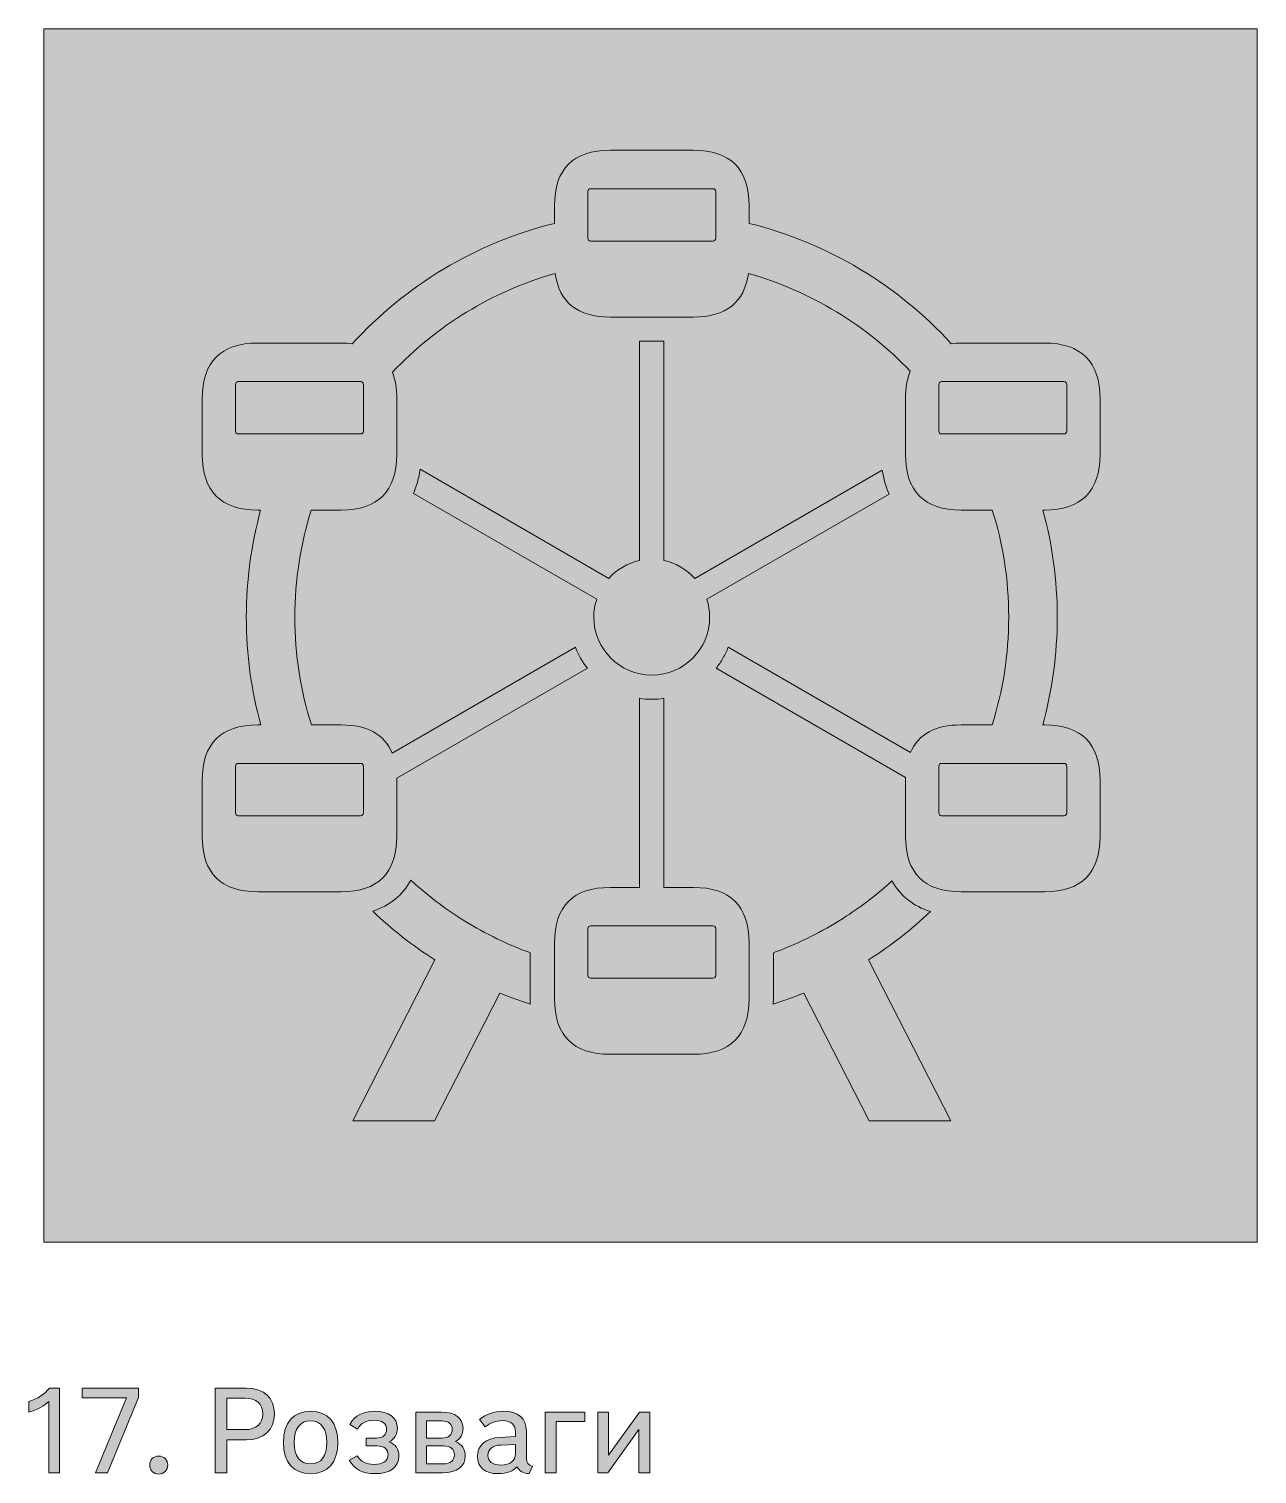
# Model space of a CAD drawing. Header units: millimetres. Extents: x -1334 to 1514, y -1037 to 10.
# Drawn here: x 692.5 to 793.7, y -109.1 to 10 of the extents above; entities that cross this region are included whole.
import ezdxf

# ---------------------------------------------------------------- set-up
doc = ezdxf.new("R2010")
doc.units = ezdxf.units.MM
doc.header["$MEASUREMENT"] = 0
doc.layers.add('bg', color=7, linetype='Continuous', lineweight=0)
doc.layers.add('icons', color=7, linetype='Continuous', lineweight=0)

# ---------------------------------------------------------------- blocks, each defined once
blk = doc.blocks.new('Block_68')
at = {"layer": 'icons', "true_color": 0x231f20, "transparency": 33554687}
h = blk.add_hatch(color=250, dxfattribs=at)
h.dxf.hatch_style = 2
edge = h.paths.add_edge_path()
edge.add_spline(control_points=[(695, -109.01), (695, -109.01), (694.1, -109.01), (694.1, -109.01), (694.1, -109.01), (694.1, -103.13), (694.1, -103.13), (693.81, -103.49), (693.13, -103.85), (692.47, -104.01), (692.47, -104.01), (692.47, -103.14), (692.47, -103.14), (693.15, -102.95), (693.79, -102.53), (694.17, -102.03), (694.17, -102.03), (695, -102.03), (695, -102.03), (695, -102.03), (695, -109.01), (695, -109.01)], knot_values=[0, 0, 0, 0, 1, 1, 1, 2, 2, 2, 3, 3, 3, 4, 4, 4, 5, 5, 5, 6, 6, 6, 7, 7, 7, 7], degree=3, periodic=0)
h = blk.add_hatch(color=250, dxfattribs=at)
h.dxf.hatch_style = 2
edge = h.paths.add_edge_path()
edge.add_spline(control_points=[(698.94, -109.01), (698.94, -109.01), (697.96, -109.01), (697.96, -109.01), (697.96, -109.01), (700.51, -102.83), (700.51, -102.83), (700.51, -102.83), (696.85, -102.83), (696.85, -102.83), (696.85, -102.83), (696.85, -102.03), (696.85, -102.03), (696.85, -102.03), (701.49, -102.03), (701.49, -102.03), (701.49, -102.03), (701.49, -102.81), (701.49, -102.81), (701.49, -102.81), (698.94, -109.01), (698.94, -109.01)], knot_values=[0, 0, 0, 0, 1, 1, 1, 2, 2, 2, 3, 3, 3, 4, 4, 4, 5, 5, 5, 6, 6, 6, 7, 7, 7, 7], degree=3, periodic=0)
h = blk.add_hatch(color=250, dxfattribs=at)
h.dxf.hatch_style = 2
edge = h.paths.add_edge_path()
edge.add_spline(control_points=[(710.26, -102.88), (710.26, -102.88), (708.77, -102.88), (708.77, -102.88), (708.77, -102.88), (708.77, -105.46), (708.77, -105.46), (708.77, -105.46), (710.27, -105.46), (710.27, -105.46), (711.22, -105.46), (711.75, -104.99), (711.75, -104.15), (711.75, -103.33), (711.22, -102.88), (710.26, -102.88)], knot_values=[0, 0, 0, 0, 1, 1, 1, 2, 2, 2, 3, 3, 3, 4, 4, 4, 5, 5, 5, 5], degree=3, periodic=0)
edge = h.paths.add_edge_path()
edge.add_spline(control_points=[(708.77, -109.01), (708.77, -109.01), (707.83, -109.01), (707.83, -109.01), (707.83, -109.01), (707.83, -102.03), (707.83, -102.03), (707.83, -102.03), (710.39, -102.03), (710.39, -102.03), (711.81, -102.03), (712.71, -102.85), (712.71, -104.15), (712.71, -105.47), (711.8, -106.31), (710.39, -106.31), (710.39, -106.31), (708.77, -106.31), (708.77, -106.31), (708.77, -106.31), (708.77, -109.01), (708.77, -109.01)], knot_values=[0, 0, 0, 0, 1, 1, 1, 2, 2, 2, 3, 3, 3, 4, 4, 4, 5, 5, 5, 6, 6, 6, 7, 7, 7, 7], degree=3, periodic=0)
h = blk.add_hatch(color=250, dxfattribs=at)
h.dxf.hatch_style = 2
edge = h.paths.add_edge_path()
edge.add_spline(control_points=[(715.69, -108.28), (716.55, -108.28), (717.03, -107.66), (717.03, -106.52), (717.03, -105.36), (716.55, -104.74), (715.69, -104.74), (714.82, -104.74), (714.34, -105.36), (714.34, -106.52), (714.34, -107.66), (714.82, -108.28), (715.69, -108.28)], knot_values=[0, 0, 0, 0, 1, 1, 1, 2, 2, 2, 3, 3, 3, 4, 4, 4, 4], degree=3, periodic=0)
edge = h.paths.add_edge_path()
edge.add_spline(control_points=[(715.69, -109.09), (714.26, -109.09), (713.45, -108.15), (713.45, -106.52), (713.45, -104.88), (714.26, -103.95), (715.69, -103.95), (717.11, -103.95), (717.93, -104.88), (717.93, -106.52), (717.93, -108.15), (717.11, -109.09), (715.69, -109.09)], knot_values=[0, 0, 0, 0, 1, 1, 1, 2, 2, 2, 3, 3, 3, 4, 4, 4, 4], degree=3, periodic=0)
h = blk.add_hatch(color=250, dxfattribs=at)
h.dxf.hatch_style = 2
edge = h.paths.add_edge_path()
edge.add_spline(control_points=[(719.56, -105.41), (719.56, -105.41), (718.92, -105.03), (718.92, -105.03), (719.35, -104.29), (720, -103.95), (720.98, -103.95), (722.15, -103.95), (722.84, -104.45), (722.84, -105.34), (722.84, -105.86), (722.6, -106.25), (722.16, -106.46), (722.68, -106.67), (722.97, -107.07), (722.97, -107.64), (722.97, -108.56), (722.23, -109.09), (720.98, -109.09), (719.96, -109.09), (719.3, -108.74), (718.88, -107.99), (718.88, -107.99), (719.52, -107.62), (719.52, -107.62), (719.8, -108.1), (720.25, -108.33), (720.92, -108.33), (721.66, -108.33), (722.08, -108.04), (722.08, -107.53), (722.08, -107.08), (721.75, -106.8), (721.18, -106.8), (721.18, -106.8), (720.28, -106.8), (720.28, -106.8), (720.28, -106.8), (720.28, -106.16), (720.28, -106.16), (720.28, -106.16), (721.11, -106.16), (721.11, -106.16), (721.64, -106.16), (721.95, -105.89), (721.95, -105.45), (721.95, -104.96), (721.58, -104.69), (720.9, -104.69), (720.27, -104.69), (719.84, -104.92), (719.56, -105.41)], knot_values=[0, 0, 0, 0, 1, 1, 1, 2, 2, 2, 3, 3, 3, 4, 4, 4, 5, 5, 5, 6, 6, 6, 7, 7, 7, 8, 8, 8, 9, 9, 9, 10, 10, 10, 11, 11, 11, 12, 12, 12, 13, 13, 13, 14, 14, 14, 15, 15, 15, 16, 16, 16, 17, 17, 17, 17], degree=3, periodic=0)
h = blk.add_hatch(color=250, dxfattribs=at)
h.dxf.hatch_style = 2
edge = h.paths.add_edge_path()
edge.add_spline(control_points=[(726.63, -108.28), (727.21, -108.28), (727.54, -108.01), (727.54, -107.53), (727.54, -107.07), (727.21, -106.8), (726.63, -106.8), (726.63, -106.8), (725.24, -106.8), (725.24, -106.8), (725.24, -106.8), (725.24, -108.28), (725.24, -108.28), (725.24, -108.28), (726.63, -108.28), (726.63, -108.28)], knot_values=[0, 0, 0, 0, 1, 1, 1, 2, 2, 2, 3, 3, 3, 4, 4, 4, 5, 5, 5, 5], degree=3, periodic=0)
edge = h.paths.add_edge_path()
edge.add_spline(control_points=[(726.52, -106.16), (727.05, -106.16), (727.36, -105.89), (727.36, -105.44), (727.36, -105.01), (727.05, -104.74), (726.52, -104.74), (726.52, -104.74), (725.24, -104.74), (725.24, -104.74), (725.24, -104.74), (725.24, -106.16), (725.24, -106.16), (725.24, -106.16), (726.52, -106.16), (726.52, -106.16)], knot_values=[0, 0, 0, 0, 1, 1, 1, 2, 2, 2, 3, 3, 3, 4, 4, 4, 5, 5, 5, 5], degree=3, periodic=0)
edge = h.paths.add_edge_path()
edge.add_spline(control_points=[(728.25, -105.35), (728.25, -105.85), (728.03, -106.23), (727.64, -106.45), (728.15, -106.67), (728.43, -107.07), (728.43, -107.63), (728.43, -108.51), (727.77, -109.01), (726.58, -109.01), (726.58, -109.01), (724.35, -109.01), (724.35, -109.01), (724.35, -109.01), (724.35, -104.02), (724.35, -104.02), (724.35, -104.02), (726.49, -104.02), (726.49, -104.02), (727.62, -104.02), (728.25, -104.51), (728.25, -105.35)], knot_values=[0, 0, 0, 0, 1, 1, 1, 2, 2, 2, 3, 3, 3, 4, 4, 4, 5, 5, 5, 6, 6, 6, 7, 7, 7, 7], degree=3, periodic=0)
h = blk.add_hatch(color=250, dxfattribs=at)
h.dxf.hatch_style = 2
edge = h.paths.add_edge_path()
edge.add_spline(control_points=[(731.37, -106.73), (730.69, -106.76), (730.3, -107.08), (730.3, -107.59), (730.3, -108.1), (730.67, -108.38), (731.37, -108.38), (732.13, -108.38), (732.57, -108.05), (732.57, -107.44), (732.57, -107.44), (732.57, -106.68), (732.57, -106.68), (732.57, -106.68), (731.37, -106.73), (731.37, -106.73)], knot_values=[0, 0, 0, 0, 1, 1, 1, 2, 2, 2, 3, 3, 3, 4, 4, 4, 5, 5, 5, 5], degree=3, periodic=0)
edge = h.paths.add_edge_path()
edge.add_spline(control_points=[(729.62, -104.63), (730.16, -104.18), (730.8, -103.95), (731.58, -103.95), (732.81, -103.95), (733.47, -104.52), (733.47, -105.59), (733.47, -105.59), (733.47, -107.75), (733.47, -107.75), (733.47, -108.16), (733.65, -108.42), (733.98, -108.48), (733.98, -108.48), (733.71, -109.08), (733.71, -109.08), (733.23, -109.08), (732.88, -108.88), (732.7, -108.52), (732.43, -108.87), (731.85, -109.09), (731.16, -109.09), (730.06, -109.09), (729.44, -108.56), (729.44, -107.68), (729.44, -106.74), (730.13, -106.16), (731.29, -106.1), (731.29, -106.1), (732.57, -106.03), (732.57, -106.03), (732.57, -106.03), (732.57, -105.62), (732.57, -105.62), (732.57, -105.05), (732.19, -104.72), (731.5, -104.72), (730.97, -104.72), (730.48, -104.9), (730.09, -105.24), (730.09, -105.24), (729.62, -104.63), (729.62, -104.63)], knot_values=[0, 0, 0, 0, 1, 1, 1, 2, 2, 2, 3, 3, 3, 4, 4, 4, 5, 5, 5, 6, 6, 6, 7, 7, 7, 8, 8, 8, 9, 9, 9, 10, 10, 10, 11, 11, 11, 12, 12, 12, 13, 13, 13, 14, 14, 14, 14], degree=3, periodic=0)
h = blk.add_hatch(color=250, dxfattribs=at)
h.dxf.hatch_style = 2
edge = h.paths.add_edge_path()
edge.add_spline(control_points=[(735.03, -104.02), (735.03, -104.02), (738.28, -104.02), (738.28, -104.02), (738.28, -104.02), (738.28, -104.79), (738.28, -104.79), (738.28, -104.79), (735.93, -104.79), (735.93, -104.79), (735.93, -104.79), (735.93, -109.01), (735.93, -109.01), (735.93, -109.01), (735.03, -109.01), (735.03, -109.01), (735.03, -109.01), (735.03, -104.02), (735.03, -104.02)], knot_values=[0, 0, 0, 0, 1, 1, 1, 2, 2, 2, 3, 3, 3, 4, 4, 4, 5, 5, 5, 6, 6, 6, 6], degree=3, periodic=0)
h = blk.add_hatch(color=250, dxfattribs=at)
h.dxf.hatch_style = 2
edge = h.paths.add_edge_path()
edge.add_spline(control_points=[(742.79, -104.02), (742.79, -104.02), (743.64, -104.02), (743.64, -104.02), (743.64, -104.02), (743.64, -109.01), (743.64, -109.01), (743.64, -109.01), (742.74, -109.01), (742.74, -109.01), (742.74, -109.01), (742.74, -105.46), (742.74, -105.46), (742.74, -105.46), (740.2, -109.01), (740.2, -109.01), (740.2, -109.01), (739.36, -109.01), (739.36, -109.01), (739.36, -109.01), (739.36, -104.02), (739.36, -104.02), (739.36, -104.02), (740.25, -104.02), (740.25, -104.02), (740.25, -104.02), (740.25, -107.56), (740.25, -107.56), (740.25, -107.56), (742.79, -104.02), (742.79, -104.02)], knot_values=[0, 0, 0, 0, 1, 1, 1, 2, 2, 2, 3, 3, 3, 4, 4, 4, 5, 5, 5, 6, 6, 6, 7, 7, 7, 8, 8, 8, 9, 9, 9, 10, 10, 10, 10], degree=3, periodic=0)
h = blk.add_hatch(color=250, dxfattribs=at)
h.dxf.hatch_style = 2
edge = h.paths.add_edge_path()
edge.add_spline(control_points=[(703.17, -107.64), (703.6, -107.64), (703.91, -107.95), (703.91, -108.38), (703.91, -108.81), (703.6, -109.13), (703.17, -109.13), (702.73, -109.13), (702.43, -108.81), (702.43, -108.38), (702.43, -107.95), (702.73, -107.64), (703.17, -107.64)], knot_values=[0, 0, 0, 0, 1, 1, 1, 2, 2, 2, 3, 3, 3, 4, 4, 4, 4], degree=3, periodic=0)
at = {"layer": 'icons'}
for points, knots in [([(695, -109.01), (695, -109.01), (694.1, -109.01), (694.1, -109.01), (694.1, -109.01), (694.1, -103.13), (694.1, -103.13), (693.81, -103.49), (693.13, -103.85), (692.47, -104.01), (692.47, -104.01), (692.47, -103.14), (692.47, -103.14), (693.15, -102.95), (693.79, -102.53), (694.17, -102.03), (694.17, -102.03), (695, -102.03), (695, -102.03), (695, -102.03), (695, -109.01), (695, -109.01)], [0, 0, 0, 0, 1, 1, 1, 2, 2, 2, 3, 3, 3, 4, 4, 4, 5, 5, 5, 6, 6, 6, 7, 7, 7, 7]), ([(698.94, -109.01), (698.94, -109.01), (697.96, -109.01), (697.96, -109.01), (697.96, -109.01), (700.51, -102.83), (700.51, -102.83), (700.51, -102.83), (696.85, -102.83), (696.85, -102.83), (696.85, -102.83), (696.85, -102.03), (696.85, -102.03), (696.85, -102.03), (701.49, -102.03), (701.49, -102.03), (701.49, -102.03), (701.49, -102.81), (701.49, -102.81), (701.49, -102.81), (698.94, -109.01), (698.94, -109.01)], [0, 0, 0, 0, 1, 1, 1, 2, 2, 2, 3, 3, 3, 4, 4, 4, 5, 5, 5, 6, 6, 6, 7, 7, 7, 7]), ([(708.77, -109.01), (708.77, -109.01), (707.83, -109.01), (707.83, -109.01), (707.83, -109.01), (707.83, -102.03), (707.83, -102.03), (707.83, -102.03), (710.39, -102.03), (710.39, -102.03), (711.81, -102.03), (712.71, -102.85), (712.71, -104.15), (712.71, -105.47), (711.8, -106.31), (710.39, -106.31), (710.39, -106.31), (708.77, -106.31), (708.77, -106.31), (708.77, -106.31), (708.77, -109.01), (708.77, -109.01)], [0, 0, 0, 0, 1, 1, 1, 2, 2, 2, 3, 3, 3, 4, 4, 4, 5, 5, 5, 6, 6, 6, 7, 7, 7, 7]), ([(710.26, -102.88), (710.26, -102.88), (708.77, -102.88), (708.77, -102.88), (708.77, -102.88), (708.77, -105.46), (708.77, -105.46), (708.77, -105.46), (710.27, -105.46), (710.27, -105.46), (711.22, -105.46), (711.75, -104.99), (711.75, -104.15), (711.75, -103.33), (711.22, -102.88), (710.26, -102.88)], [0, 0, 0, 0, 1, 1, 1, 2, 2, 2, 3, 3, 3, 4, 4, 4, 5, 5, 5, 5]), ([(715.69, -109.09), (714.26, -109.09), (713.45, -108.15), (713.45, -106.52), (713.45, -104.88), (714.26, -103.95), (715.69, -103.95), (717.11, -103.95), (717.93, -104.88), (717.93, -106.52), (717.93, -108.15), (717.11, -109.09), (715.69, -109.09)], [0, 0, 0, 0, 1, 1, 1, 2, 2, 2, 3, 3, 3, 4, 4, 4, 4]), ([(715.69, -108.28), (716.55, -108.28), (717.03, -107.66), (717.03, -106.52), (717.03, -105.36), (716.55, -104.74), (715.69, -104.74), (714.82, -104.74), (714.34, -105.36), (714.34, -106.52), (714.34, -107.66), (714.82, -108.28), (715.69, -108.28)], [0, 0, 0, 0, 1, 1, 1, 2, 2, 2, 3, 3, 3, 4, 4, 4, 4]), ([(719.56, -105.41), (719.56, -105.41), (718.92, -105.03), (718.92, -105.03), (719.35, -104.29), (720, -103.95), (720.98, -103.95), (722.15, -103.95), (722.84, -104.45), (722.84, -105.34), (722.84, -105.86), (722.6, -106.25), (722.16, -106.46), (722.68, -106.67), (722.97, -107.07), (722.97, -107.64), (722.97, -108.56), (722.23, -109.09), (720.98, -109.09), (719.96, -109.09), (719.3, -108.74), (718.88, -107.99), (718.88, -107.99), (719.52, -107.62), (719.52, -107.62), (719.8, -108.1), (720.25, -108.33), (720.92, -108.33), (721.66, -108.33), (722.08, -108.04), (722.08, -107.53), (722.08, -107.08), (721.75, -106.8), (721.18, -106.8), (721.18, -106.8), (720.28, -106.8), (720.28, -106.8), (720.28, -106.8), (720.28, -106.16), (720.28, -106.16), (720.28, -106.16), (721.11, -106.16), (721.11, -106.16), (721.64, -106.16), (721.95, -105.89), (721.95, -105.45), (721.95, -104.96), (721.58, -104.69), (720.9, -104.69), (720.27, -104.69), (719.84, -104.92), (719.56, -105.41)], [0, 0, 0, 0, 1, 1, 1, 2, 2, 2, 3, 3, 3, 4, 4, 4, 5, 5, 5, 6, 6, 6, 7, 7, 7, 8, 8, 8, 9, 9, 9, 10, 10, 10, 11, 11, 11, 12, 12, 12, 13, 13, 13, 14, 14, 14, 15, 15, 15, 16, 16, 16, 17, 17, 17, 17]), ([(728.25, -105.35), (728.25, -105.85), (728.03, -106.23), (727.64, -106.45), (728.15, -106.67), (728.43, -107.07), (728.43, -107.63), (728.43, -108.51), (727.77, -109.01), (726.58, -109.01), (726.58, -109.01), (724.35, -109.01), (724.35, -109.01), (724.35, -109.01), (724.35, -104.02), (724.35, -104.02), (724.35, -104.02), (726.49, -104.02), (726.49, -104.02), (727.62, -104.02), (728.25, -104.51), (728.25, -105.35)], [0, 0, 0, 0, 1, 1, 1, 2, 2, 2, 3, 3, 3, 4, 4, 4, 5, 5, 5, 6, 6, 6, 7, 7, 7, 7]), ([(726.52, -106.16), (727.05, -106.16), (727.36, -105.89), (727.36, -105.44), (727.36, -105.01), (727.05, -104.74), (726.52, -104.74), (726.52, -104.74), (725.24, -104.74), (725.24, -104.74), (725.24, -104.74), (725.24, -106.16), (725.24, -106.16), (725.24, -106.16), (726.52, -106.16), (726.52, -106.16)], [0, 0, 0, 0, 1, 1, 1, 2, 2, 2, 3, 3, 3, 4, 4, 4, 5, 5, 5, 5]), ([(729.62, -104.63), (730.16, -104.18), (730.8, -103.95), (731.58, -103.95), (732.81, -103.95), (733.47, -104.52), (733.47, -105.59), (733.47, -105.59), (733.47, -107.75), (733.47, -107.75), (733.47, -108.16), (733.65, -108.42), (733.98, -108.48), (733.98, -108.48), (733.71, -109.08), (733.71, -109.08), (733.23, -109.08), (732.88, -108.88), (732.7, -108.52), (732.43, -108.87), (731.85, -109.09), (731.16, -109.09), (730.06, -109.09), (729.44, -108.56), (729.44, -107.68), (729.44, -106.74), (730.13, -106.16), (731.29, -106.1), (731.29, -106.1), (732.57, -106.03), (732.57, -106.03), (732.57, -106.03), (732.57, -105.62), (732.57, -105.62), (732.57, -105.05), (732.19, -104.72), (731.5, -104.72), (730.97, -104.72), (730.48, -104.9), (730.09, -105.24), (730.09, -105.24), (729.62, -104.63), (729.62, -104.63)], [0, 0, 0, 0, 1, 1, 1, 2, 2, 2, 3, 3, 3, 4, 4, 4, 5, 5, 5, 6, 6, 6, 7, 7, 7, 8, 8, 8, 9, 9, 9, 10, 10, 10, 11, 11, 11, 12, 12, 12, 13, 13, 13, 14, 14, 14, 14]), ([(735.03, -104.02), (735.03, -104.02), (738.28, -104.02), (738.28, -104.02), (738.28, -104.02), (738.28, -104.79), (738.28, -104.79), (738.28, -104.79), (735.93, -104.79), (735.93, -104.79), (735.93, -104.79), (735.93, -109.01), (735.93, -109.01), (735.93, -109.01), (735.03, -109.01), (735.03, -109.01), (735.03, -109.01), (735.03, -104.02), (735.03, -104.02)], [0, 0, 0, 0, 1, 1, 1, 2, 2, 2, 3, 3, 3, 4, 4, 4, 5, 5, 5, 6, 6, 6, 6]), ([(742.79, -104.02), (742.79, -104.02), (743.64, -104.02), (743.64, -104.02), (743.64, -104.02), (743.64, -109.01), (743.64, -109.01), (743.64, -109.01), (742.74, -109.01), (742.74, -109.01), (742.74, -109.01), (742.74, -105.46), (742.74, -105.46), (742.74, -105.46), (740.2, -109.01), (740.2, -109.01), (740.2, -109.01), (739.36, -109.01), (739.36, -109.01), (739.36, -109.01), (739.36, -104.02), (739.36, -104.02), (739.36, -104.02), (740.25, -104.02), (740.25, -104.02), (740.25, -104.02), (740.25, -107.56), (740.25, -107.56), (740.25, -107.56), (742.79, -104.02), (742.79, -104.02)], [0, 0, 0, 0, 1, 1, 1, 2, 2, 2, 3, 3, 3, 4, 4, 4, 5, 5, 5, 6, 6, 6, 7, 7, 7, 8, 8, 8, 9, 9, 9, 10, 10, 10, 10]), ([(726.63, -108.28), (727.21, -108.28), (727.54, -108.01), (727.54, -107.53), (727.54, -107.07), (727.21, -106.8), (726.63, -106.8), (726.63, -106.8), (725.24, -106.8), (725.24, -106.8), (725.24, -106.8), (725.24, -108.28), (725.24, -108.28), (725.24, -108.28), (726.63, -108.28), (726.63, -108.28)], [0, 0, 0, 0, 1, 1, 1, 2, 2, 2, 3, 3, 3, 4, 4, 4, 5, 5, 5, 5]), ([(731.37, -106.73), (730.69, -106.76), (730.3, -107.08), (730.3, -107.59), (730.3, -108.1), (730.67, -108.38), (731.37, -108.38), (732.13, -108.38), (732.57, -108.05), (732.57, -107.44), (732.57, -107.44), (732.57, -106.68), (732.57, -106.68), (732.57, -106.68), (731.37, -106.73), (731.37, -106.73)], [0, 0, 0, 0, 1, 1, 1, 2, 2, 2, 3, 3, 3, 4, 4, 4, 5, 5, 5, 5]), ([(703.17, -107.64), (703.6, -107.64), (703.91, -107.95), (703.91, -108.38), (703.91, -108.81), (703.6, -109.13), (703.17, -109.13), (702.73, -109.13), (702.43, -108.81), (702.43, -108.38), (702.43, -107.95), (702.73, -107.64), (703.17, -107.64)], [0, 0, 0, 0, 1, 1, 1, 2, 2, 2, 3, 3, 3, 4, 4, 4, 4])]:
    blk.add_open_spline(points, degree=3, knots=knots, dxfattribs=at)
blk = doc.blocks.new('Block_162')
at = {"layer": 'icons'}
for points, knots in [([(780.76, -25.07), (780.76, -25.07), (780.76, -20.49), (780.76, -20.49), (780.76, -17.45), (779.22, -15.9), (776.18, -15.9), (776.18, -15.9), (769.3, -15.9), (769.3, -15.9), (769.02, -15.9), (768.75, -15.92), (768.49, -15.95), (764.11, -11.15), (758.35, -7.64), (751.83, -6.03), (751.83, -6.03), (751.83, -4.58), (751.83, -4.58), (751.83, -1.55), (750.28, 0), (747.25, 0), (747.25, 0), (740.37, 0), (740.37, 0), (737.33, 0), (735.79, -1.55), (735.79, -4.58), (735.79, -4.58), (735.79, -6.03), (735.79, -6.03), (729.27, -7.64), (723.5, -11.16), (719.12, -15.96), (718.83, -15.92), (718.53, -15.9), (718.21, -15.9), (718.21, -15.9), (711.33, -15.9), (711.33, -15.9), (708.3, -15.9), (706.75, -17.45), (706.75, -20.49), (706.75, -20.49), (706.75, -25.07), (706.75, -25.07), (706.75, -28.11), (708.3, -29.66), (711.33, -29.66), (711.33, -29.66), (711.57, -29.66), (711.57, -29.66), (710.8, -32.47), (710.39, -35.43), (710.39, -38.49), (710.39, -41.56), (710.8, -44.54), (711.58, -47.37), (711.58, -47.37), (711.33, -47.37), (711.33, -47.37), (708.29, -47.37), (706.75, -48.92), (706.75, -51.96), (706.75, -51.96), (706.75, -56.54), (706.75, -56.54), (706.75, -59.58), (708.29, -61.13), (711.33, -61.13), (711.33, -61.13), (718.21, -61.13), (718.21, -61.13), (721.25, -61.13), (722.79, -59.58), (722.79, -56.54), (722.79, -56.54), (722.79, -51.96), (722.79, -51.96), (722.79, -51.89), (722.79, -51.83), (722.79, -51.77), (722.79, -51.77), (738.51, -42.7), (738.51, -42.7), (738.09, -42.18), (737.75, -41.6), (737.51, -40.97), (737.51, -40.97), (722.4, -49.69), (722.4, -49.69), (721.76, -48.15), (720.36, -47.37), (718.21, -47.37), (718.21, -47.37), (715.76, -47.37), (715.76, -47.37), (714.87, -44.57), (714.39, -41.58), (714.39, -38.49), (714.39, -35.41), (714.86, -32.45), (715.74, -29.66), (715.74, -29.66), (718.21, -29.66), (718.21, -29.66), (721.25, -29.66), (722.79, -28.11), (722.79, -25.07), (722.79, -25.07), (722.79, -20.49), (722.79, -20.49), (722.79, -19.64), (722.67, -18.91), (722.43, -18.3), (726.04, -14.48), (730.66, -11.62), (735.85, -10.16), (736.17, -12.54), (737.69, -13.75), (740.37, -13.75), (740.37, -13.75), (747.25, -13.75), (747.25, -13.75), (749.93, -13.75), (751.45, -12.54), (751.77, -10.16), (756.93, -11.61), (761.52, -14.44), (765.12, -18.22), (764.85, -18.85), (764.72, -19.6), (764.72, -20.49), (764.72, -20.49), (764.72, -25.07), (764.72, -25.07), (764.72, -28.11), (766.27, -29.66), (769.3, -29.66), (769.3, -29.66), (771.88, -29.66), (771.88, -29.66), (772.76, -32.45), (773.23, -35.41), (773.23, -38.49), (773.23, -41.58), (772.75, -44.57), (771.86, -47.37), (771.86, -47.37), (769.3, -47.37), (769.3, -47.37), (767.17, -47.37), (765.78, -48.14), (765.13, -49.64), (765.13, -49.64), (750.11, -40.97), (750.11, -40.97), (749.99, -41.28), (749.84, -41.58), (749.67, -41.87), (749.51, -42.16), (749.32, -42.44), (749.11, -42.7), (749.11, -42.7), (764.73, -51.71), (764.73, -51.71), (764.72, -51.8), (764.72, -51.87), (764.72, -51.96), (764.72, -51.96), (764.72, -56.54), (764.72, -56.54), (764.72, -59.58), (766.27, -61.13), (769.3, -61.13), (769.3, -61.13), (776.18, -61.13), (776.18, -61.13), (779.22, -61.13), (780.76, -59.58), (780.76, -56.54), (780.76, -56.54), (780.76, -51.96), (780.76, -51.96), (780.76, -48.92), (779.22, -47.37), (776.18, -47.37), (776.18, -47.37), (776.03, -47.37), (776.03, -47.37), (776.81, -44.54), (777.23, -41.56), (777.23, -38.49), (777.23, -35.43), (776.82, -32.47), (776.05, -29.66), (776.05, -29.66), (776.18, -29.66), (776.18, -29.66), (779.22, -29.66), (780.76, -28.11), (780.76, -25.07)], [0, 0, 0, 0, 1, 1, 1, 2, 2, 2, 3, 3, 3, 4, 4, 4, 5, 5, 5, 6, 6, 6, 7, 7, 7, 8, 8, 8, 9, 9, 9, 10, 10, 10, 11, 11, 11, 12, 12, 12, 13, 13, 13, 14, 14, 14, 15, 15, 15, 16, 16, 16, 17, 17, 17, 18, 18, 18, 19, 19, 19, 20, 20, 20, 21, 21, 21, 22, 22, 22, 23, 23, 23, 24, 24, 24, 25, 25, 25, 26, 26, 26, 27, 27, 27, 28, 28, 28, 29, 29, 29, 30, 30, 30, 31, 31, 31, 32, 32, 32, 33, 33, 33, 34, 34, 34, 35, 35, 35, 36, 36, 36, 37, 37, 37, 38, 38, 38, 39, 39, 39, 40, 40, 40, 41, 41, 41, 42, 42, 42, 43, 43, 43, 44, 44, 44, 45, 45, 45, 46, 46, 46, 47, 47, 47, 48, 48, 48, 49, 49, 49, 50, 50, 50, 51, 51, 51, 52, 52, 52, 53, 53, 53, 54, 54, 54, 55, 55, 55, 56, 56, 56, 57, 57, 57, 58, 58, 58, 59, 59, 59, 60, 60, 60, 61, 61, 61, 62, 62, 62, 63, 63, 63, 64, 64, 64, 65, 65, 65, 66, 66, 66, 67, 67, 67, 67]), ([(749.08, -7.26), (749.08, -7.38), (748.98, -7.49), (748.85, -7.49), (748.85, -7.49), (738.77, -7.49), (738.77, -7.49), (738.64, -7.49), (738.54, -7.38), (738.54, -7.26), (738.54, -7.26), (738.54, -3.4), (738.54, -3.4), (738.54, -3.27), (738.64, -3.17), (738.77, -3.17), (738.77, -3.17), (748.85, -3.17), (748.85, -3.17), (748.98, -3.17), (749.08, -3.27), (749.08, -3.4), (749.08, -3.4), (749.08, -7.26), (749.08, -7.26)], [0, 0, 0, 0, 1, 1, 1, 2, 2, 2, 3, 3, 3, 4, 4, 4, 5, 5, 5, 6, 6, 6, 7, 7, 7, 8, 8, 8, 8]), ([(743.81, -43.26), (746.45, -43.26), (748.58, -41.12), (748.58, -38.49), (748.58, -37.97), (748.5, -37.48), (748.35, -37.01), (748.35, -37.01), (763.38, -28.34), (763.38, -28.34), (763.1, -27.75), (762.91, -27.09), (762.81, -26.36), (762.81, -26.36), (747.35, -35.29), (747.35, -35.29), (746.69, -34.56), (745.81, -34.03), (744.81, -33.81), (744.81, -33.81), (744.81, -15.75), (744.81, -15.75), (744.81, -15.75), (742.81, -15.75), (742.81, -15.75), (742.81, -15.75), (742.81, -33.81), (742.81, -33.81), (741.81, -34.03), (740.93, -34.56), (740.27, -35.29), (740.27, -35.29), (724.71, -26.3), (724.71, -26.3), (724.62, -27.04), (724.43, -27.7), (724.16, -28.29), (724.16, -28.29), (739.27, -37.01), (739.27, -37.01), (739.11, -37.48), (739.03, -37.97), (739.03, -38.49), (739.03, -41.12), (741.17, -43.26), (743.81, -43.26)], [0, 0, 0, 0, 1, 1, 1, 2, 2, 2, 3, 3, 3, 4, 4, 4, 5, 5, 5, 6, 6, 6, 7, 7, 7, 8, 8, 8, 9, 9, 9, 10, 10, 10, 11, 11, 11, 12, 12, 12, 13, 13, 13, 14, 14, 14, 15, 15, 15, 15]), ([(720.04, -23.16), (720.04, -23.29), (719.94, -23.39), (719.81, -23.39), (719.81, -23.39), (709.73, -23.39), (709.73, -23.39), (709.6, -23.39), (709.5, -23.29), (709.5, -23.16), (709.5, -23.16), (709.5, -19.3), (709.5, -19.3), (709.5, -19.18), (709.6, -19.07), (709.73, -19.07), (709.73, -19.07), (719.81, -19.07), (719.81, -19.07), (719.94, -19.07), (720.04, -19.18), (720.04, -19.3), (720.04, -19.3), (720.04, -23.16), (720.04, -23.16)], [0, 0, 0, 0, 1, 1, 1, 2, 2, 2, 3, 3, 3, 4, 4, 4, 5, 5, 5, 6, 6, 6, 7, 7, 7, 8, 8, 8, 8]), ([(767.7, -23.39), (767.57, -23.39), (767.47, -23.29), (767.47, -23.16), (767.47, -23.16), (767.47, -19.3), (767.47, -19.3), (767.47, -19.18), (767.57, -19.07), (767.7, -19.07), (767.7, -19.07), (777.78, -19.07), (777.78, -19.07), (777.91, -19.07), (778.01, -19.18), (778.01, -19.3), (778.01, -19.3), (778.01, -23.16), (778.01, -23.16), (778.01, -23.29), (777.91, -23.39), (777.78, -23.39), (777.78, -23.39), (767.7, -23.39), (767.7, -23.39)], [0, 0, 0, 0, 1, 1, 1, 2, 2, 2, 3, 3, 3, 4, 4, 4, 5, 5, 5, 6, 6, 6, 7, 7, 7, 8, 8, 8, 8]), ([(747.25, -60.77), (747.25, -60.77), (744.81, -60.77), (744.81, -60.77), (744.81, -60.77), (744.81, -45.18), (744.81, -45.18), (744.48, -45.23), (744.15, -45.26), (743.81, -45.26), (743.47, -45.26), (743.13, -45.23), (742.81, -45.18), (742.81, -45.18), (742.81, -60.77), (742.81, -60.77), (742.81, -60.77), (740.37, -60.77), (740.37, -60.77), (737.33, -60.77), (735.79, -62.31), (735.79, -65.35), (735.79, -65.35), (735.79, -69.94), (735.79, -69.94), (735.79, -72.97), (737.33, -74.52), (740.37, -74.52), (740.37, -74.52), (747.25, -74.52), (747.25, -74.52), (750.28, -74.52), (751.83, -72.97), (751.83, -69.94), (751.83, -69.94), (751.83, -65.35), (751.83, -65.35), (751.83, -62.31), (750.28, -60.77), (747.25, -60.77)], [0, 0, 0, 0, 1, 1, 1, 2, 2, 2, 3, 3, 3, 4, 4, 4, 5, 5, 5, 6, 6, 6, 7, 7, 7, 8, 8, 8, 9, 9, 9, 10, 10, 10, 11, 11, 11, 12, 12, 12, 13, 13, 13, 13]), ([(719.81, -50.54), (719.94, -50.54), (720.04, -50.65), (720.04, -50.77), (720.04, -50.77), (720.04, -54.63), (720.04, -54.63), (720.04, -54.76), (719.94, -54.86), (719.81, -54.86), (719.81, -54.86), (709.73, -54.86), (709.73, -54.86), (709.6, -54.86), (709.5, -54.76), (709.5, -54.63), (709.5, -54.63), (709.5, -50.77), (709.5, -50.77), (709.5, -50.65), (709.6, -50.54), (709.73, -50.54), (709.73, -50.54), (719.81, -50.54), (719.81, -50.54)], [0, 0, 0, 0, 1, 1, 1, 2, 2, 2, 3, 3, 3, 4, 4, 4, 5, 5, 5, 6, 6, 6, 7, 7, 7, 8, 8, 8, 8]), ([(777.78, -50.54), (777.91, -50.54), (778.01, -50.65), (778.01, -50.77), (778.01, -50.77), (778.01, -54.63), (778.01, -54.63), (778.01, -54.76), (777.91, -54.86), (777.78, -54.86), (777.78, -54.86), (767.7, -54.86), (767.7, -54.86), (767.57, -54.86), (767.47, -54.76), (767.47, -54.63), (767.47, -54.63), (767.47, -50.77), (767.47, -50.77), (767.47, -50.65), (767.57, -50.54), (767.7, -50.54), (767.7, -50.54), (777.78, -50.54), (777.78, -50.54)], [0, 0, 0, 0, 1, 1, 1, 2, 2, 2, 3, 3, 3, 4, 4, 4, 5, 5, 5, 6, 6, 6, 7, 7, 7, 8, 8, 8, 8]), ([(733.8, -70.38), (732.95, -70.12), (732.11, -69.81), (731.28, -69.48), (731.28, -69.48), (725.9, -80), (725.9, -80), (725.9, -80), (719.16, -80), (719.16, -80), (719.16, -80), (725.94, -66.74), (725.94, -66.74), (724.1, -65.57), (722.38, -64.22), (720.81, -62.73), (722.21, -62.27), (723.28, -61.39), (723.95, -60.17), (725.14, -61.27), (726.42, -62.26), (727.78, -63.15), (729.45, -64.24), (731.23, -65.16), (733.11, -65.9), (733.34, -65.98), (733.56, -66.07), (733.79, -66.15), (733.79, -66.15), (733.79, -69.94), (733.79, -69.94), (733.79, -70.09), (733.79, -70.24), (733.8, -70.38)], [0, 0, 0, 0, 1, 1, 1, 2, 2, 2, 3, 3, 3, 4, 4, 4, 5, 5, 5, 6, 6, 6, 7, 7, 7, 8, 8, 8, 9, 9, 9, 10, 10, 10, 11, 11, 11, 11]), ([(768.46, -80), (768.46, -80), (761.72, -80), (761.72, -80), (761.72, -80), (756.33, -69.48), (756.33, -69.48), (755.51, -69.81), (754.67, -70.12), (753.82, -70.38), (753.83, -70.24), (753.83, -70.09), (753.83, -69.94), (753.83, -69.94), (753.83, -66.15), (753.83, -66.15), (754.06, -66.07), (754.28, -65.98), (754.5, -65.9), (756.38, -65.16), (758.17, -64.24), (759.84, -63.15), (761.17, -62.28), (762.43, -61.31), (763.6, -60.23), (764.29, -61.45), (765.37, -62.31), (766.78, -62.76), (765.22, -64.24), (763.51, -65.58), (761.67, -66.74), (761.67, -66.74), (768.46, -80), (768.46, -80)], [0, 0, 0, 0, 1, 1, 1, 2, 2, 2, 3, 3, 3, 4, 4, 4, 5, 5, 5, 6, 6, 6, 7, 7, 7, 8, 8, 8, 9, 9, 9, 10, 10, 10, 11, 11, 11, 11]), ([(749.08, -68.02), (749.08, -68.15), (748.98, -68.25), (748.85, -68.25), (748.85, -68.25), (738.77, -68.25), (738.77, -68.25), (738.64, -68.25), (738.54, -68.15), (738.54, -68.02), (738.54, -68.02), (738.54, -64.16), (738.54, -64.16), (738.54, -64.04), (738.64, -63.93), (738.77, -63.93), (738.77, -63.93), (748.85, -63.93), (748.85, -63.93), (748.98, -63.93), (749.08, -64.04), (749.08, -64.16), (749.08, -64.16), (749.08, -68.02), (749.08, -68.02)], [0, 0, 0, 0, 1, 1, 1, 2, 2, 2, 3, 3, 3, 4, 4, 4, 5, 5, 5, 6, 6, 6, 7, 7, 7, 8, 8, 8, 8])]:
    blk.add_open_spline(points, degree=3, knots=knots, dxfattribs=at)
blk = doc.blocks.new('Block_161')
at = {"layer": 'icons'}
blk.add_blockref('Block_162', (0, 0), dxfattribs=at)
blk = doc.blocks.new('Block_160')
at = {"layer": 'icons'}
blk.add_blockref('Block_161', (0, 0), dxfattribs=at)
blk = doc.blocks.new('Block_159')
at = {"layer": 'icons'}
blk.add_blockref('Block_160', (0, 0), dxfattribs=at)

msp = doc.modelspace()

# ---------------------------------------------------------------- hatches: boundary and pattern name
at = {"layer": 'bg', "true_color": 0x592d2c, "transparency": 33554687}
h = msp.add_hatch(color=29, dxfattribs=at)
h.dxf.hatch_style = 2
h.paths.add_polyline_path([(793.7, -90), (693.7, -90), (693.7, 10), (793.7, 10)])

# ---------------------------------------------------------------- linework, layer by layer
at = {"layer": 'bg'}
msp.add_lwpolyline([(793.7, -90), (693.7, -90), (693.7, 10), (793.7, 10)], close=True, dxfattribs=at)

# ---------------------------------------------------------------- block references
at = {"layer": 'icons'}
for name in ['Block_159', 'Block_68']:
    msp.add_blockref(name, (0, 0), dxfattribs=at)

doc.saveas('drawing.dxf')
